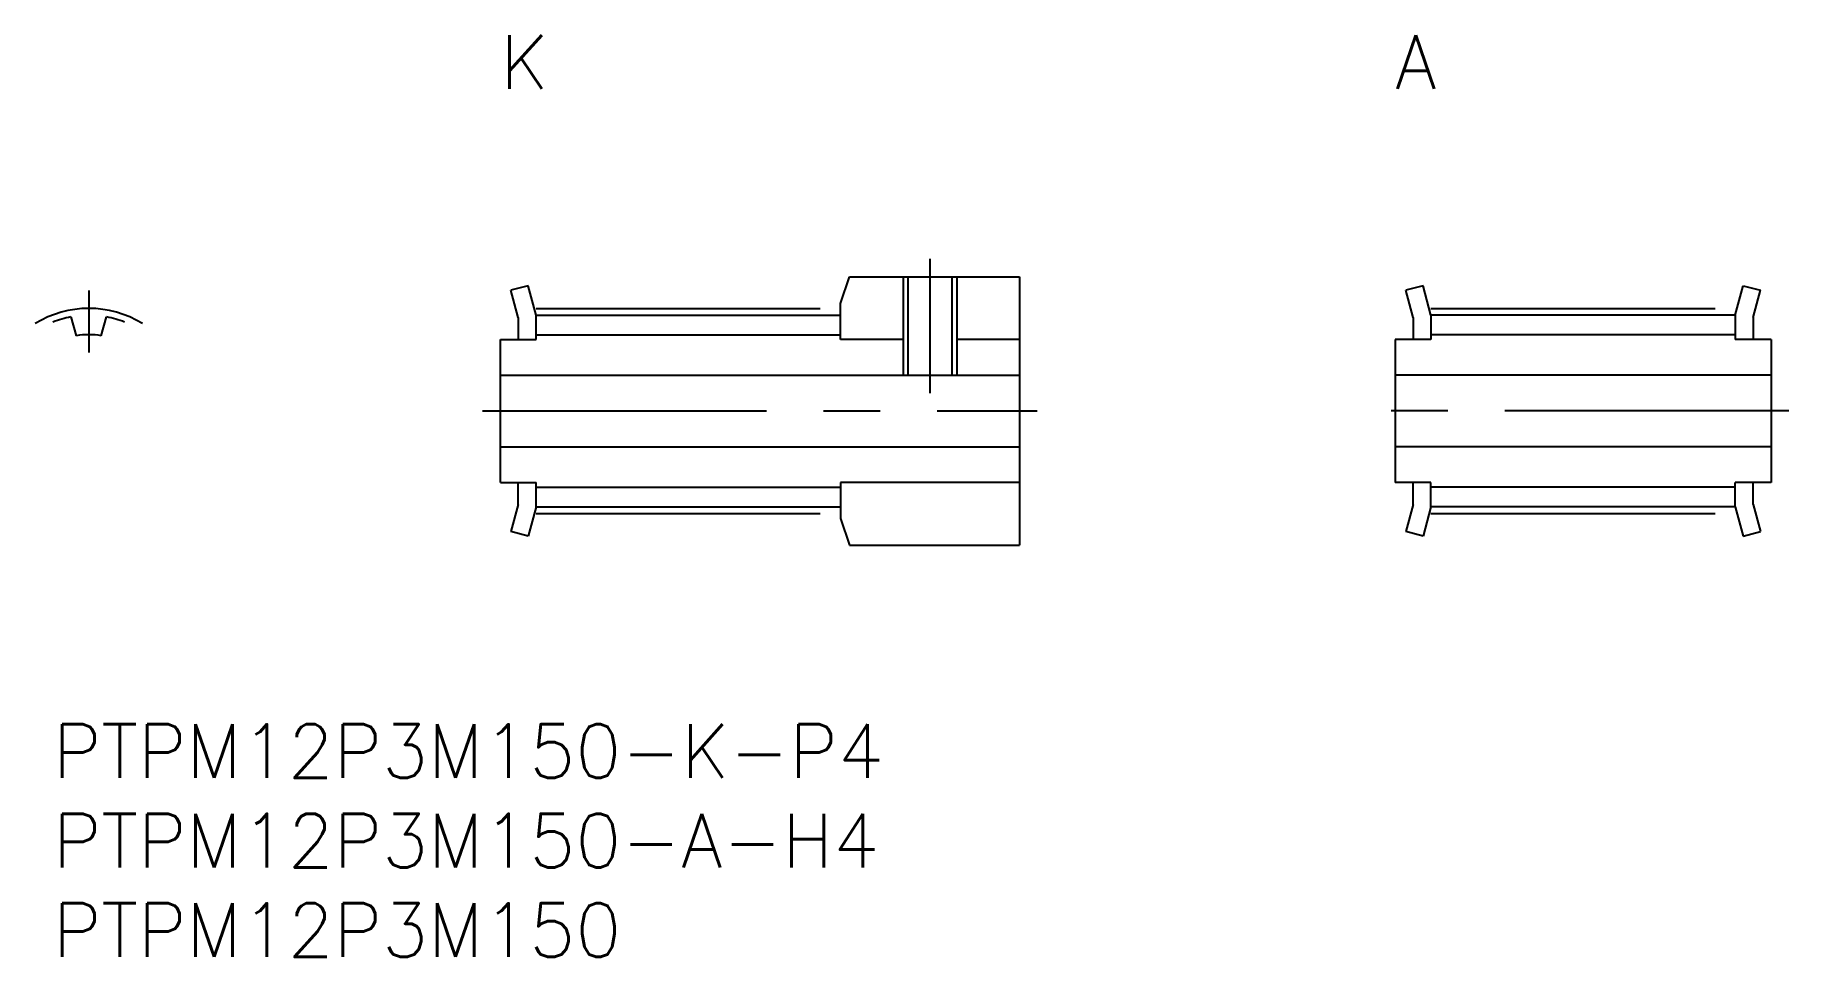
# Model space of a CAD drawing. Extents: x -1 to 97, y -13 to 38.5.
import ezdxf

# ---------------------------------------------------------------- set-up
doc = ezdxf.new("R2010")
doc.units = 0
doc.header["$LTSCALE"] = 0.5
doc.linetypes.add('CENTER', pattern=[50.8, 31.75, -6.35, 6.35, -6.35])
for name, color, linetype in [('MSM_CENTER', 1, 'CENTER'), ('MSM_CONTINUOUS', 7, 'CONTINUOUS'), ('MSM_NARROW', 5, 'CONTINUOUS'), ('MSM_PART_NUMBER', 7, 'CONTINUOUS')]:
    doc.layers.add(name, color=color, linetype=linetype)
doc.styles.get("Standard").update_dxf_attribs({"font": 'txt.shx', "height": 3, "bigfont": 'bigfont.shx'})

# ---------------------------------------------------------------- blocks, each defined once
blk = doc.blocks.new('*U97')
at = {"layer": 'MSM_PART_NUMBER'}
blk.add_text('PTPM12P3M150-K-P4', height=3, dxfattribs=at).set_placement((0, -3))
blk = doc.blocks.new('*U98')
at = {"layer": 'MSM_PART_NUMBER'}
blk.add_text('PTPM12P3M150-A-H4', height=3, dxfattribs=at).set_placement((0, -8))
blk = doc.blocks.new('*U99')
at = {"layer": 'MSM_PART_NUMBER'}
blk.add_text('PTPM12P3M150', height=3, dxfattribs=at).set_placement((0, -13))
blk = doc.blocks.new('*U100')
at = {"layer": 'MSM_PART_NUMBER'}
blk.add_text('K', height=3, dxfattribs=at).set_placement((25, 35.5))
blk = doc.blocks.new('*U101')
at = {"layer": 'MSM_PART_NUMBER'}
blk.add_text('A', height=3, dxfattribs=at).set_placement((75, 35.5))

msp = doc.modelspace()

# ---------------------------------------------------------------- linework, layer by layer
at = {"layer": 'MSM_CENTER'}
for p, q in [((49, 26), (49, 18.5)), ((2, 24.23), (2, 20.76)), ((27, 23.23), (44, 23.23)), ((77, 23.23), (94, 23.23)), ((24, 17.5), (55, 17.5)), ((97, 17.5), (74, 17.5)), ((27, 11.77), (44, 11.77)), ((77, 11.77), (94, 11.77))]:
    msp.add_line(p, q, dxfattribs=at)
msp.add_arc((2, 17.5), 5.73, 58.42863, 121.57137, dxfattribs=at)
at = {"layer": 'MSM_CONTINUOUS'}
for p, q in [((26.558, 24.5), (25.592, 24.241)), ((27, 22.85), (26.558, 24.5)), ((44, 23.5), (44.5, 25)), ((44.5, 25), (54, 25)), ((47.77, 25), (47.77, 19.5)), ((50.229, 25), (50.229, 19.5)), ((54, 25), (54, 10)), ((76.558, 24.5), (75.592, 24.241)), ((77, 22.85), (76.558, 24.5)), ((94, 22.85), (94.442, 24.5)), ((94.442, 24.5), (95.408, 24.241)), ((26, 22.718), (25.592, 24.241)), ((76, 22.718), (75.592, 24.241)), ((95, 22.718), (95.408, 24.241)), ((1, 22.756), (1.3, 21.702)), ((2.7, 21.702), (3, 22.756)), ((26, 22.718), (26, 21.5)), ((27, 21.5), (27, 22.85)), ((27, 22.85), (44, 22.85)), ((44, 21.5), (44, 23.5)), ((76, 22.718), (76, 21.5)), ((94, 22.85), (77, 22.85)), ((77, 22.85), (77, 21.5)), ((94, 22.85), (94, 21.5)), ((95, 22.718), (95, 21.5)), ((27, 21.76), (44, 21.76)), ((94, 21.76), (77, 21.76)), ((25, 13.5), (25, 21.5)), ((25, 21.5), (27, 21.5)), ((47.5, 21.5), (44, 21.5)), ((54, 21.5), (50.5, 21.5)), ((75, 21.5), (75, 13.5)), ((77, 21.5), (75, 21.5)), ((96, 21.5), (94, 21.5)), ((96, 21.5), (96, 13.5)), ((25, 19.5), (54, 19.5)), ((96, 19.5), (75, 19.5)), ((25, 15.5), (54, 15.5)), ((96, 15.5), (75, 15.5)), ((25, 13.5), (27, 13.5)), ((26, 12.282), (26, 13.5)), ((27, 12.15), (27, 13.5)), ((27, 13.24), (44, 13.24)), ((44, 13.5), (44, 11.5)), ((54, 13.5), (44, 13.5)), ((77, 13.5), (75, 13.5)), ((76, 12.282), (76, 13.5)), ((77, 12.15), (77, 13.5)), ((94, 13.24), (77, 13.24)), ((96, 13.5), (94, 13.5)), ((94, 12.15), (94, 13.5)), ((95, 12.282), (95, 13.5)), ((26, 12.282), (25.592, 10.759)), ((27, 12.15), (26.558, 10.5)), ((27, 12.15), (44, 12.15)), ((76, 12.282), (75.592, 10.759)), ((77, 12.15), (76.558, 10.5)), ((94, 12.15), (77, 12.15)), ((94, 12.15), (94.442, 10.5)), ((95, 12.282), (95.408, 10.759)), ((44, 11.5), (44.5, 10)), ((26.558, 10.5), (25.592, 10.759)), ((44.5, 10), (54, 10)), ((76.558, 10.5), (75.592, 10.759)), ((94.442, 10.5), (95.408, 10.759))]:
    msp.add_line(p, q, dxfattribs=at)
for radius, start, end in [(5.35, 100.77285, 111.95213), (5.35, 68.04787, 79.22715), (4.26, 80.5427, 99.4573)]:
    msp.add_arc((2, 17.5), radius, start, end, dxfattribs=at)
at = {"layer": 'MSM_NARROW'}
for p, q in [((47.5, 25), (47.5, 19.5)), ((50.5, 25), (50.5, 19.5))]:
    msp.add_line(p, q, dxfattribs=at)

# ---------------------------------------------------------------- block references
at = {"layer": 'MSM_CONTINUOUS'}
for name in ['*U100', '*U101', '*U97', '*U98', '*U99']:
    msp.add_blockref(name, (0, 0), dxfattribs=at)

doc.saveas('drawing.dxf')
